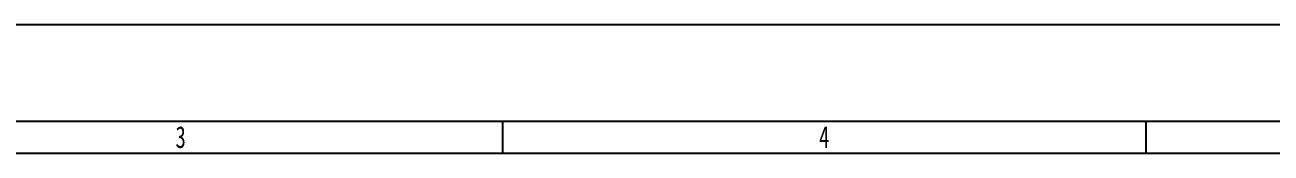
# Model space of a CAD drawing. Header units: inches. Extents: x 47316 to 59086, y 3141 to 11743.
# Drawn here: x 47562.1 to 47755.7, y 9067.3 to 9087.3 of the extents above; entities that cross this region are included whole.
import ezdxf

# ---------------------------------------------------------------- set-up
doc = ezdxf.new("R2010")
doc.units = ezdxf.units.IN
doc.header["$MEASUREMENT"] = 0
doc.styles.add('MtX_SimSun', font='')
doc.styles.get('MtX_SimSun').set_extended_font_data('SimSun')

msp = doc.modelspace()

# ---------------------------------------------------------------- linework, layer by layer
at = {"color": 0, "lineweight": -3}
for p, q in [((49694.34, 9087.33), (47316.34, 9087.33)), ((47336.34, 9072.33), (49636.34, 9072.33)), ((47636.34, 9067.33), (47636.34, 9072.33)), ((47736.34, 9067.33), (47736.34, 9072.33)), ((47336.34, 9067.33), (49674.34, 9067.33))]:
    msp.add_line(p, q, dxfattribs=at)

# ---------------------------------------------------------------- texts
at = {"color": 0, "lineweight": -3, "style": 'MtX_SimSun', "width": 0.7}
for s, p in [('3', (47585.5, 9068.13)), ('4', (47685.49, 9068.13))]:
    msp.add_text(s, height=3.4, dxfattribs=at).set_placement(p)

doc.saveas('drawing.dxf')
